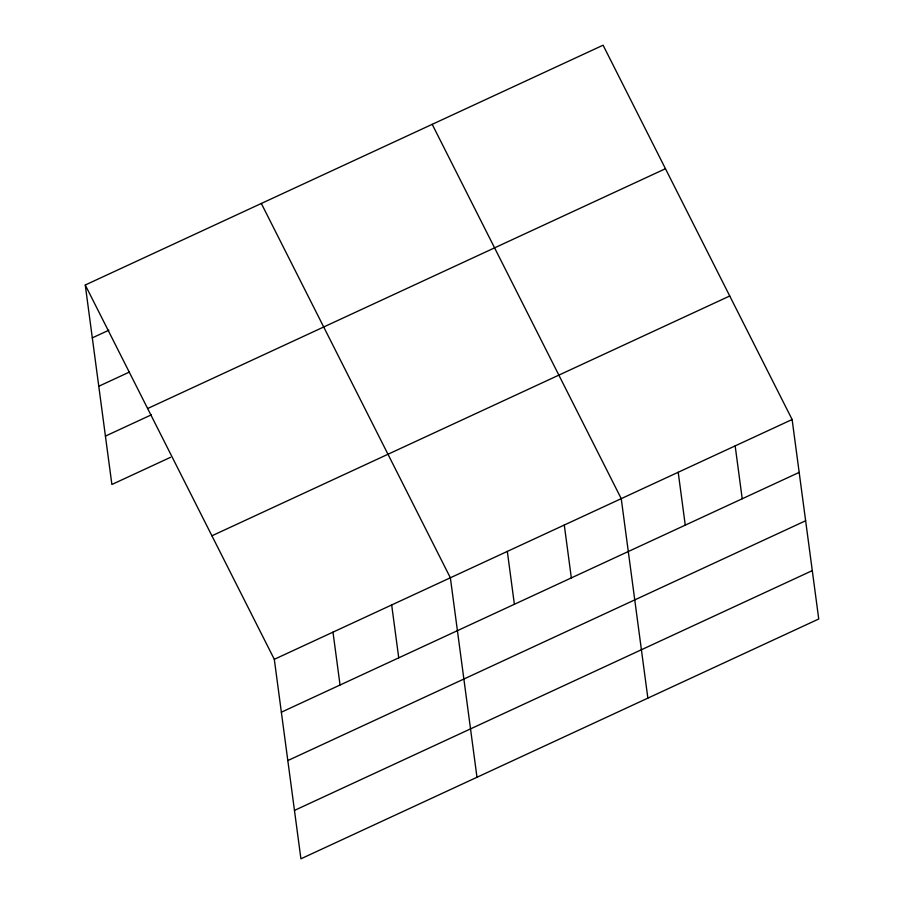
<?xml version="1.0" encoding="UTF-8"?>
<svg xmlns="http://www.w3.org/2000/svg" width="904" height="904" viewBox="0 0 904 904"><rect width="100%" height="100%" fill="white"/><g stroke="black" fill="none" stroke-linecap="round" stroke-linejoin="round"><path stroke-width="1.36" d="M85.258 285.009L603.081 45.2L792.119 419.512L818.741 618.991L300.919 858.8L274.307 659.321L85.258 285.009L111.881 484.487L170.562 457.3M92.31 337.87L108.898 330.186M98.773 386.257L129.385 372.075M147.646 408.529L665.468 168.72M105.418 436.101L151.352 414.834M211.92 535.801L729.743 295.992M274.307 659.321L792.119 419.512M281.359 712.194L799.181 472.385M287.811 760.569L805.634 520.76M294.467 810.413L812.289 570.616M432.202 124.334L621.24 498.658L647.863 698.125M261.324 203.468L450.361 577.792L476.984 777.27M735.167 445.898L742.218 498.759M678.203 472.272L685.255 525.145M564.288 525.032L571.339 577.893M507.325 551.406L514.376 604.279M391.681 604.968L398.732 657.829M332.988 632.145L340.04 685.006"/></g></svg>
